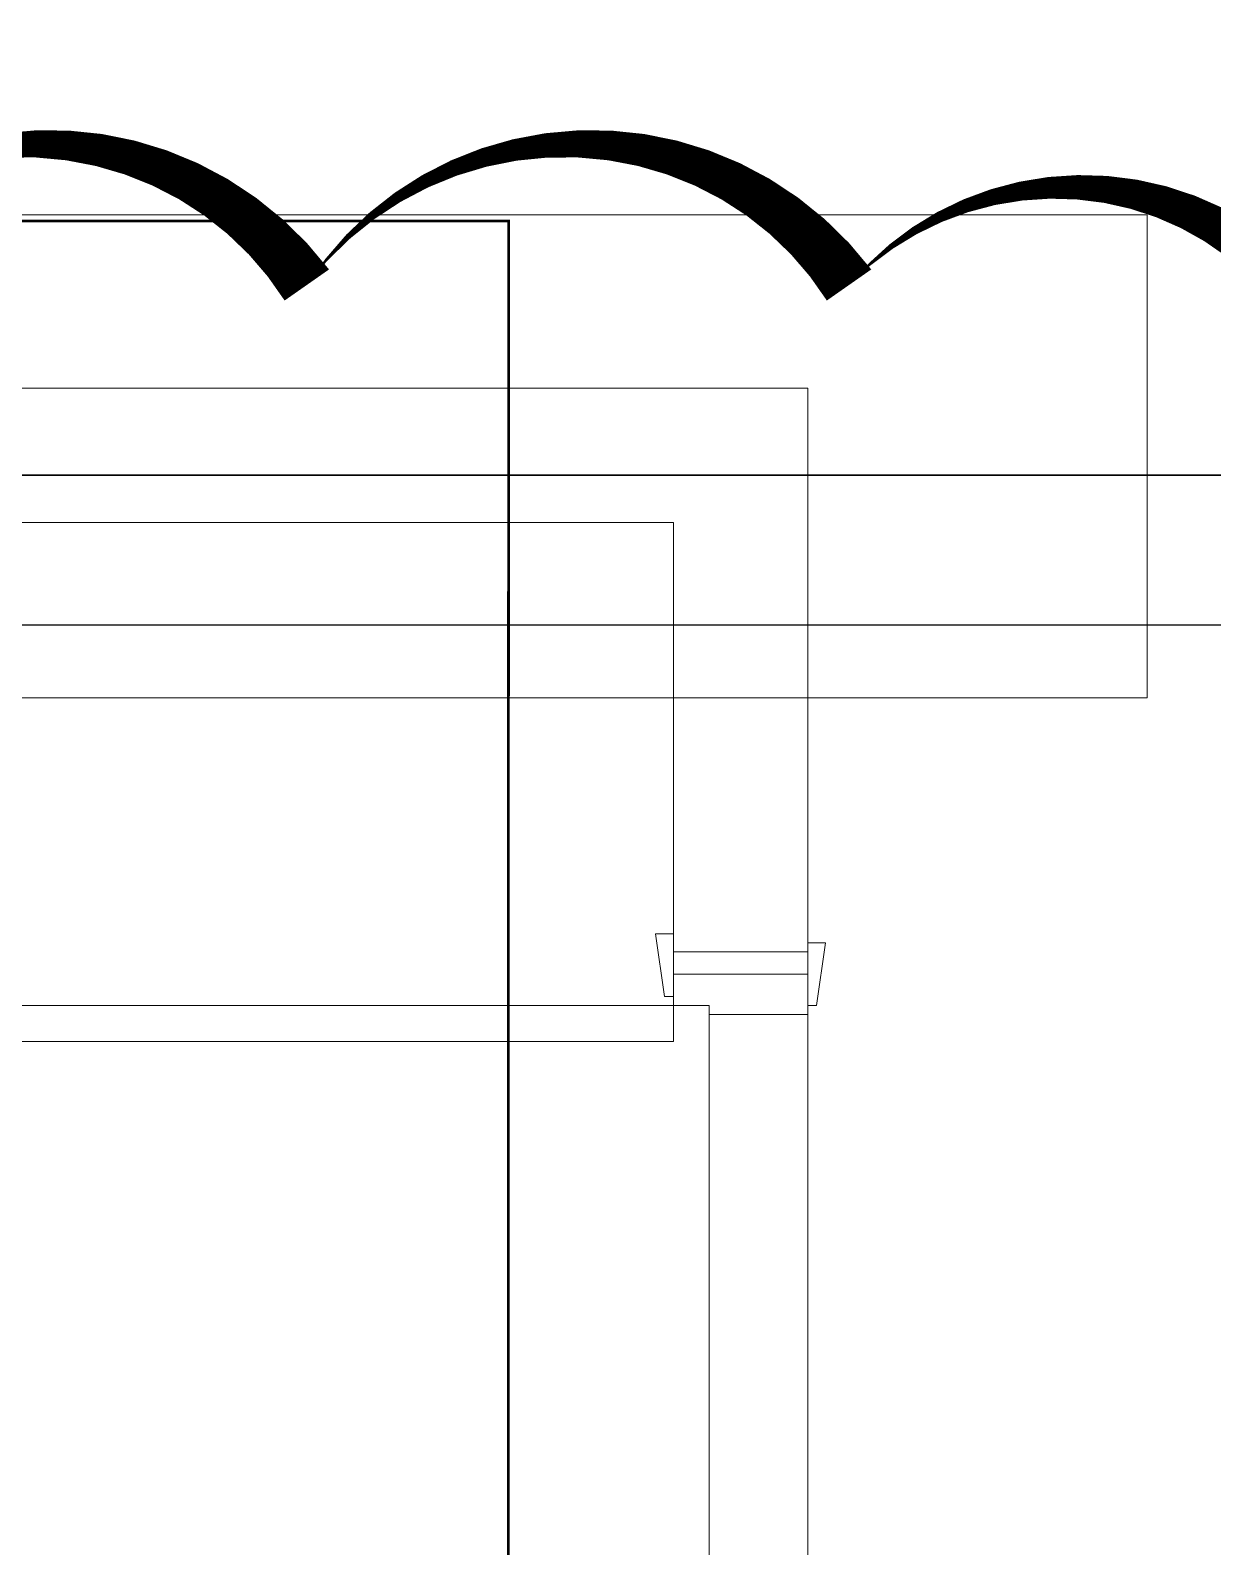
# Model space of a CAD drawing. Header units: metres. Extents: x 75097 to 220695, y -1557923 to -1361206.
# Drawn here: x 90482 to 91803, y -1449067 to -1447373 of the extents above; entities that cross this region are included whole.
import ezdxf

# ---------------------------------------------------------------- set-up
doc = ezdxf.new("R2010")
doc.units = ezdxf.units.M
doc.layers.get('0').update_dxf_attribs({"lineweight": 0})
doc.layers.add('A-100 - Copy$0$axes', color=8, linetype='Continuous')
for name, color, linetype, lineweight in [('A-100 - Copy$0$car', 8, 'Continuous', 0), ('A-100 - Copy$0$Medical Equipment and Furniture', 8, 'Continuous', 0), ('A-100 - Copy$0$Walls', 8, 'Continuous', 0), ('A-100 - Copy$0$Wooden Joinery', 8, 'Continuous', 0), ('E-LG', 245, 'Continuous', 30)]:
    doc.layers.add(name, color=color, linetype=linetype, lineweight=lineweight)
doc.layers.add('E-POWR', color=7, linetype='Continuous', lineweight=9, true_color=0x4e7e3e)
doc.layers.add('REV 01', color=7, linetype='Continuous', lineweight=0, true_color=0xe41b4d)

# ---------------------------------------------------------------- blocks, each defined once
blk = doc.blocks.new('A-100 - Copy$0$A$C360258D1')
at = {"layer": 'A-100 - Copy$0$car'}
for p, q in [((40, 1129.6), (40, 70)), ((150, 70, -2.4), (150, 1129.6, -4.7))]:
    blk.add_line(p, q, dxfattribs=at)
at = {"layer": 'A-100 - Copy$0$Wooden Joinery'}
for p, q in [((-1008.8, 150, -2.4), (-918.8, 150, -2.4)), ((-1038.8, 110, -2.4), (-1038.8, 120, -2.4)), ((-1018.8, 110, -2.4), (-1018.8, 120, -2.4)), ((-1008.8, 130, -2.4), (-918.8, 130, -2.4)), ((-908.8, 110, -2.4), (-908.8, 120, -2.4)), ((-888.8, 110, -2.4), (-888.8, 120, -2.4)), ((-1048.8, 110, -2.4), (-1008.8, 110, -2.4)), ((-1048.8, 100, -2.4), (-1048.8, 110, -2.4)), ((-1008.8, 100, -2.4), (-1008.8, 110, -2.4)), ((-908.8, 110, -2.4), (-888.8, 110, -2.4)), ((-1048.8, 60, -2.4), (-1048.8, 50, -2.4)), ((-1008.8, 60, -2.4), (-1008.8, 50, -2.4)), ((-1048.8, 50, -2.4), (-1008.8, 50, -2.4)), ((-1038.8, 50, -2.4), (-1038.8, 40, -2.4)), ((-1018.8, 50, -2.4), (-1018.8, 40, -2.4)), ((-908.8, 50, -2.4), (-908.8, 40, -2.4)), ((-908.8, 50, -2.4), (-888.8, 50, -2.4)), ((-888.8, 50, -2.4), (-888.8, 40, -2.4)), ((-1008.8, 30, -2.4), (-918.8, 30, -2.4)), ((-1008.8, 10, -2.4), (-918.8, 10, -2.4))]:
    blk.add_line(p, q, dxfattribs=at)
for points in [[(0, 1149.6), (-10, 1149.6), (-20, 1219.6), (0, 1219.6)], [(150, 1139.6), (160, 1139.6), (170, 1209.6), (150, 1209.6)], [(0, 100), (-1078.8, 100), (-1078.8, 60), (0, 60)], [(150, 60), (160, 60), (170, -10), (150, -10)], [(0, 50), (-10, 50), (-20, -20), (0, -20)]]:
    blk.add_lwpolyline(points, close=True, dxfattribs=at)
for points in [[(0, 1174.6), (150, 1174.6), (150, 1199.6), (0, 1199.6), (0, 1174.6)], [(0, 1174.6), (0, 1139.6), (40, 1139.6), (40, 1129.6), (150, 1129.6), (150, 1174.6), (0, 1174.6)], [(0, 25), (0, 60), (40, 60), (40, 70), (150, 70), (150, 25), (0, 25)], [(0, 25), (150, 25), (150, 0), (0, 0), (0, 25)]]:
    blk.add_lwpolyline(points, dxfattribs=at)
for centre, radius, start, end in [((0, 60), 1079.6, 90, 177.8766), ((-1008.8, 120, -2.4), 30, 90, 180), ((-918.8, 120, -2.4), 30, 0, 90), ((-1008.8, 120, -2.4), 10, 90, 180), ((-918.8, 120, -2.4), 10, 0, 90), ((-1008.8, 40, -2.4), 30, 180, 270), ((-1008.8, 40, -2.4), 10, 180, 270), ((-918.8, 40, -2.4), 10, 270, 0), ((-918.8, 40, -2.4), 30, 270, 0)]:
    blk.add_arc(centre, radius, start, end, dxfattribs=at)
blk = doc.blocks.new('A-100 - Copy')
at = {"layer": 'A-100 - Copy$0$axes'}
blk.add_line((181015.3, -1448037.7, 2.4), (83877.8, -1448037.7, 2.4), dxfattribs=at)
at = {"layer": 'A-100 - Copy$0$Medical Equipment and Furniture', "elevation": 0}
blk.add_lwpolyline([(86149.6, -1447579), (91729.5, -1447579), (91729.5, -1448118.9), (86149.6, -1448118.9)], close=True, dxfattribs=at)
at = {"layer": 'A-100 - Copy$0$Walls'}
for p, q in [((86482.6, -1447772.7, 2.4), (91350.3, -1447772.7, 2.4)), ((91350.3, -1448402.7, 2.4), (91350.3, -1447772.7, 2.4)), ((86482.6, -1447922.7, 2.4), (91200.3, -1447922.7, 2.4)), ((91200.3, -1448402.7, 2.4), (91200.3, -1447922.7, 2.4)), ((91350.3, -1448402.7, 2.4), (91200.3, -1448402.7, 2.4))]:
    blk.add_line(p, q, dxfattribs=at)
at = {"layer": 'A-100 - Copy$0$Wooden Joinery', "xscale": -1, "rotation": 180}
blk.add_blockref('A-100 - Copy$0$A$C360258D1', (91200.3, -1448402.7, 2.4), dxfattribs=at)

msp = doc.modelspace()

# ---------------------------------------------------------------- linework, layer by layer
at = {"layer": 'E-LG', "color": 1, "elevation": 2.4}
msp.add_lwpolyline([(88369.3, -1447772.7), (88427.3, -1447874.7), (89562.1, -1447874.7), (89607.1, -1447772.7), (89672.7, -1447870), (101624.4, -1447870), (102081.7, -1447372.7), (102137.9, -1447439.2), (103341.4, -1447439.2), (103450.9, -1447372.7), (103555, -1447431.7), (104711.5, -1447431.7), (104749.6, -1447372.7), (104791.5, -1447430.2), (105813.9, -1447430.2), (105889.4, -1447372.7), (105816.5, -1447539), (105106.5, -1447539), (105106.5, -1455735.7), (104706.5, -1456073.7)], dxfattribs=at)
at = {"layer": 'E-POWR', "const_width": 3}
msp.add_lwpolyline([(88010.1, -1447585.8), (89959.6, -1447585.8), (91016.1, -1447585.8), (91015.7, -1449844.1), (91016.1, -1455093.1), (96856.5, -1455093.1), (96856.5, -1454978.2), (97227.6, -1454978.1)], dxfattribs=at)

# ---------------------------------------------------------------- next in the draw order: block references
msp.add_blockref('A-100 - Copy', (0, 0))

# ---------------------------------------------------------------- next in the draw order: linework, layer by layer
at = {"layer": 'REV 01', "elevation": 0}
msp.add_lwpolyline([(85944.6, -1447657.3, 0, 60.6, -0.520567), (86550.4, -1447657.3, 0, 60.6, -0.520567), (87156.1, -1447657.3, 0, 60.6, -0.520567), (87761.9, -1447657.3, 0, 60.6, -0.520567), (88367.7, -1447657.3, 0, 60.6, -0.520567), (88973.4, -1447657.3, 0, 60.6, -0.520567), (89579.2, -1447657.3, 0, 60.6, -0.520567), (90184.9, -1447657.3, 0, 60.6, -0.520567), (90790.7, -1447657.3, 0, 60.6, -0.520567), (91396.5, -1447657.3, 0, 60.6, -0.520567), (91935.4, -1447724.2, 0, 60.6, -0.520567), (91935.4, -1448329.9, 0, 60.6, -0.520567), (91935.4, -1448935.7, 0, 60.6, -0.520567), (91935.4, -1449541.4, 0, 60.6, -0.520567), (91935.4, -1450147.2, 0, 60.6, -0.520567), (91935.4, -1450752.9, 0, 60.6, -0.520567), (91935.4, -1451358.7, 0, 60.6, -0.520567), (91935.4, -1451964.5, 0, 60.6, -0.520567)], format="xyseb", dxfattribs=at)

doc.saveas('drawing.dxf')
